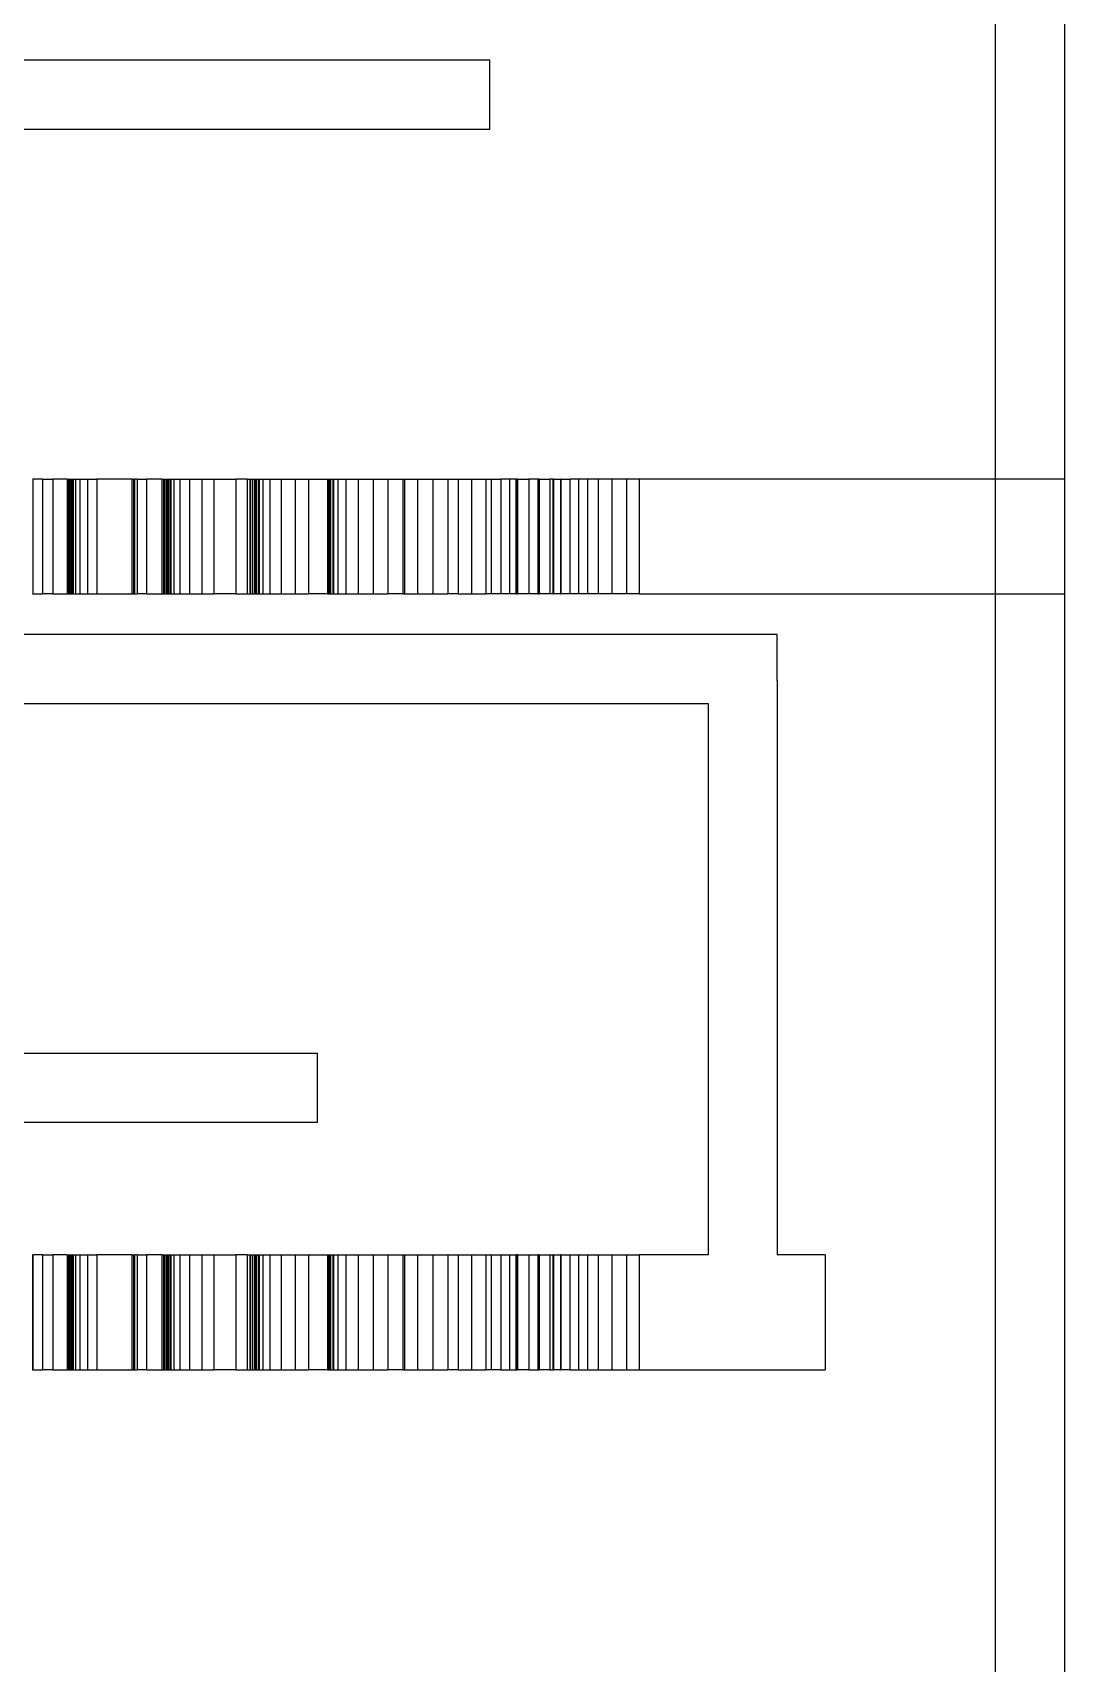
# Model space of a CAD drawing. Extents: x -3282 to 4846, y -1718 to 1845.
# Drawn here: x 4705.9 to 4795.7, y 850.3 to 992.3 of the extents above; entities that cross this region are included whole.
import ezdxf

# ---------------------------------------------------------------- set-up
doc = ezdxf.new("R2010")
doc.units = 0
doc.layers.get('0').update_dxf_attribs({"linetype": 'CONTINUOUS'})

msp = doc.modelspace()

# ---------------------------------------------------------------- linework, layer by layer
for p, q in [((4789.735918, 765.826559), (4789.735918, 1015.826559)), ((4795.735918, 1015.826559), (4795.735918, 765.826559)), ((4795.735918, 1015.826559), (4795.735918, 765.826559)), ((4745.735918, 989.891893), (4630.735918, 989.891893)), ((4745.735918, 983.891893), (4745.735918, 989.891893)), ((4745.735918, 983.891893), (4745.735918, 989.891893)), ((4495.735918, 983.891893), (4745.735918, 983.891893)), ((4714.596904, 953.419892), (4711.539038, 953.419892)), ((4711.539038, 953.419892), (4711.539038, 943.419892)), ((4714.596904, 943.419892), (4714.596904, 953.419892)), ((4758.736097, 953.419892), (4758.736097, 943.419892)), ((4795.735918, 953.419892), (4758.736097, 953.419892)), ((4711.539038, 943.419892), (4714.596904, 943.419892)), ((4758.736097, 943.419892), (4795.735918, 943.419892)), ((4770.735918, 939.891893), (4700.735918, 939.891893)), ((4770.735918, 935.86871), (4770.735918, 939.891893)), ((4770.735918, 935.86871), (4770.735918, 939.891893)), ((4770.735918, 935.86871), (4770.735918, 885.86871)), ((4770.735918, 935.86871), (4770.735918, 885.86871)), ((4700.735918, 933.891893), (4764.735918, 933.891893)), ((4764.735918, 933.891893), (4764.735918, 885.86871)), ((4730.735918, 903.419892), (4625.735918, 903.419892)), ((4730.735918, 897.419892), (4730.735918, 903.419892)), ((4510.735918, 897.419892), (4730.735918, 897.419892)), ((4711.539038, 885.86871), (4711.539038, 875.86871)), ((4714.596904, 885.86871), (4711.539038, 885.86871)), ((4714.596904, 875.86871), (4714.596904, 885.86871)), ((4758.736097, 885.86871), (4758.736097, 875.86871)), ((4764.735918, 885.86871), (4758.736097, 885.86871)), ((4774.931995, 885.86871), (4770.735918, 885.86871)), ((4711.539038, 875.86871), (4714.596904, 875.86871)), ((4758.736097, 875.86871), (4774.931995, 875.86871))]:
    msp.add_line(p, q)
at = {"color": 6}
for p, q in [((4705.946922, 953.419892), (4705.950626, 953.419892)), ((4705.950626, 953.419892), (4705.950626, 943.419892)), ((4706.813733, 953.419892), (4705.950626, 953.419892)), ((4706.813733, 953.419892), (4706.813733, 943.419892)), ((4706.813733, 953.419892), (4707.694368, 953.419892)), ((4707.694368, 953.419892), (4707.694368, 943.419892)), ((4708.942765, 953.419892), (4707.694368, 953.419892)), ((4708.942765, 953.419892), (4708.942765, 943.419892)), ((4708.942765, 953.419892), (4709.03019, 953.419892)), ((4709.03019, 953.419892), (4709.03019, 943.419892)), ((4709.03019, 953.419892), (4709.065997, 953.419892)), ((4709.065997, 953.419892), (4709.065997, 943.419892)), ((4709.065997, 953.419892), (4709.148884, 953.419892)), ((4709.148884, 953.419892), (4709.148884, 943.419892)), ((4709.148884, 953.419892), (4709.152775, 953.419892)), ((4709.152775, 953.419892), (4709.152775, 943.419892)), ((4709.152775, 953.419892), (4709.238149, 953.419892)), ((4709.238149, 953.419892), (4709.238149, 943.419892)), ((4709.238149, 953.419892), (4709.28121, 953.419892)), ((4709.28121, 953.419892), (4709.28121, 943.419892)), ((4709.28121, 953.419892), (4709.333753, 953.419892)), ((4709.333753, 953.419892), (4709.333753, 943.419892)), ((4709.333753, 953.419892), (4709.437505, 953.419892)), ((4709.437505, 953.419892), (4709.437505, 943.419892)), ((4709.437505, 953.419892), (4709.471824, 953.419892)), ((4709.471824, 953.419892), (4709.471824, 943.419892)), ((4709.471824, 953.419892), (4709.664698, 953.419892)), ((4709.664695, 953.419892), (4709.664695, 943.419892)), ((4709.664695, 953.419892), (4710.062629, 953.419892)), ((4710.062629, 953.419892), (4710.062629, 943.419892)), ((4710.062629, 953.419892), (4710.716347, 953.419892)), ((4710.716347, 953.419892), (4710.716347, 943.419892)), ((4710.716347, 953.419892), (4711.539038, 953.419892)), ((4714.596904, 953.419892), (4714.720137, 953.419892)), ((4714.720137, 953.419892), (4714.720137, 943.419892)), ((4714.720137, 953.419892), (4714.802496, 953.419892)), ((4714.802496, 953.419892), (4714.802496, 943.419892)), ((4715.043855, 953.419892), (4714.802496, 953.419892)), ((4715.043855, 953.419892), (4715.043855, 943.419892)), ((4715.043855, 953.419892), (4715.866328, 953.419892)), ((4715.866328, 953.419892), (4715.866328, 943.419892)), ((4717.185952, 953.419892), (4715.866328, 953.419892)), ((4717.185952, 953.419892), (4717.185952, 943.419892)), ((4717.185952, 953.419892), (4717.341637, 953.419892)), ((4717.341637, 953.419892), (4717.341637, 943.419892)), ((4717.341637, 953.419892), (4717.399042, 953.419892)), ((4717.399042, 953.419892), (4717.399042, 943.419892)), ((4717.399042, 953.419892), (4717.525375, 953.419892)), ((4717.525375, 953.419892), (4717.525375, 943.419892)), ((4717.525375, 953.419892), (4717.531165, 953.419892)), ((4717.531165, 953.419892), (4717.531165, 943.419892)), ((4717.531165, 953.419892), (4717.65609, 953.419892)), ((4717.65609, 953.419892), (4717.65609, 943.419892)), ((4717.65609, 953.419892), (4717.71786, 953.419892)), ((4717.71786, 953.419892), (4717.71786, 943.419892)), ((4717.71786, 953.419892), (4717.792356, 953.419892)), ((4717.792356, 953.419892), (4717.792356, 943.419892)), ((4717.792356, 953.419892), (4717.937171, 953.419892)), ((4717.937171, 953.419892), (4717.937171, 943.419892)), ((4717.937171, 953.419892), (4717.984512, 953.419892)), ((4717.984512, 953.419892), (4717.984512, 943.419892)), ((4717.984512, 953.419892), (4718.246513, 953.419892)), ((4718.24651, 953.419892), (4718.24651, 943.419892)), ((4718.24651, 953.419892), (4718.770515, 953.419892)), ((4718.770515, 953.419892), (4718.770515, 943.419892)), ((4718.770515, 953.419892), (4719.601683, 953.419892)), ((4719.601683, 953.419892), (4719.601683, 943.419892)), ((4719.601683, 953.419892), (4720.66259, 953.419892)), ((4720.66259, 953.419892), (4720.66259, 943.419892)), ((4720.66259, 953.419892), (4721.716447, 953.419892)), ((4721.716446, 953.419892), (4721.716446, 943.419892)), ((4721.716446, 953.419892), (4723.630276, 953.419892)), ((4723.630276, 953.419892), (4723.630276, 943.419892)), ((4724.620262, 953.419892), (4723.630276, 953.419892)), ((4724.620262, 953.419892), (4724.620262, 943.419892)), ((4724.620262, 953.419892), (4724.837401, 953.419892)), ((4724.837401, 953.419892), (4724.837401, 943.419892)), ((4724.837401, 953.419892), (4724.913898, 953.419892)), ((4724.913898, 953.419892), (4724.913898, 943.419892)), ((4724.913898, 953.419892), (4725.078154, 953.419892)), ((4725.078154, 953.419892), (4725.078154, 943.419892)), ((4725.078154, 953.419892), (4725.08559, 953.419892)), ((4725.08559, 953.419892), (4725.08559, 943.419892)), ((4725.08559, 953.419892), (4725.244606, 953.419892)), ((4725.244606, 953.419892), (4725.244606, 943.419892)), ((4725.244606, 953.419892), (4725.322386, 953.419892)), ((4725.322386, 953.419892), (4725.322386, 943.419892)), ((4725.322386, 953.419892), (4725.415579, 953.419892)), ((4725.415579, 953.419892), (4725.415579, 943.419892)), ((4725.415579, 953.419892), (4725.595128, 953.419892)), ((4725.595128, 953.419892), (4725.595128, 943.419892)), ((4725.595128, 953.419892), (4725.653422, 953.419892)), ((4725.653422, 953.419892), (4725.653422, 943.419892)), ((4725.653422, 953.419892), (4725.973099, 953.419892)), ((4725.973096, 953.419892), (4725.973096, 943.419892)), ((4725.973096, 953.419892), (4726.600271, 953.419892)), ((4726.600271, 953.419892), (4726.600271, 943.419892)), ((4726.600271, 953.419892), (4727.572563, 953.419892)), ((4727.572563, 953.419892), (4727.572563, 943.419892)), ((4727.572563, 953.419892), (4728.785851, 953.419892)), ((4728.785851, 953.419892), (4728.785851, 943.419892)), ((4728.785851, 953.419892), (4729.968855, 953.419892)), ((4729.968853, 953.419892), (4729.968853, 943.419892)), ((4729.968853, 953.419892), (4731.611129, 953.419892)), ((4731.611129, 953.419892), (4731.611129, 943.419892)), ((4731.611129, 953.419892), (4731.672042, 953.419892)), ((4731.672042, 953.419892), (4731.672042, 943.419892)), ((4731.672042, 953.419892), (4731.762433, 953.419892)), ((4731.762433, 953.419892), (4731.762433, 943.419892)), ((4731.762433, 953.419892), (4731.870251, 953.419892)), ((4731.870251, 953.419892), (4731.870251, 943.419892)), ((4731.870251, 953.419892), (4732.076685, 953.419892)), ((4732.076685, 953.419892), (4732.076685, 943.419892)), ((4732.076685, 953.419892), (4732.143385, 953.419892)), ((4732.143385, 953.419892), (4732.143385, 943.419892)), ((4732.143385, 953.419892), (4732.506767, 953.419892)), ((4732.506764, 953.419892), (4732.506764, 943.419892)), ((4732.506764, 953.419892), (4733.209698, 953.419892)), ((4733.209698, 953.419892), (4733.209698, 943.419892)), ((4733.209698, 953.419892), (4734.28062, 953.419892)), ((4734.28062, 953.419892), (4734.28062, 943.419892)), ((4734.28062, 953.419892), (4735.593264, 953.419892)), ((4735.593264, 953.419892), (4735.593264, 943.419892)), ((4735.593264, 953.419892), (4736.853711, 953.419892)), ((4736.85371, 953.419892), (4736.85371, 943.419892)), ((4736.85371, 953.419892), (4738.152656, 953.419892)), ((4738.152656, 953.419892), (4738.152656, 943.419892)), ((4738.152656, 953.419892), (4738.309934, 953.419892)), ((4738.309934, 953.419892), (4738.309934, 943.419892)), ((4738.309934, 953.419892), (4739.432682, 953.419892)), ((4739.432682, 953.419892), (4739.432682, 943.419892)), ((4739.432682, 953.419892), (4740.787311, 953.419892)), ((4740.787311, 953.419892), (4740.787311, 943.419892)), ((4740.787311, 953.419892), (4742.070114, 953.419892)), ((4742.070113, 953.419892), (4742.070113, 943.419892)), ((4742.070113, 953.419892), (4742.96896, 953.419892)), ((4742.96896, 953.419892), (4742.96896, 943.419892)), ((4742.96896, 953.419892), (4744.140988, 953.419892)), ((4744.140988, 953.419892), (4744.140988, 943.419892)), ((4744.140988, 953.419892), (4745.390083, 953.419892)), ((4745.390082, 953.419892), (4745.390082, 943.419892)), ((4745.390082, 953.419892), (4745.849546, 953.419892)), ((4745.849546, 953.419892), (4745.849546, 943.419892)), ((4745.849546, 953.419892), (4746.68115, 953.419892)), ((4746.68115, 953.419892), (4746.68115, 943.419892)), ((4747.452741, 953.419892), (4746.681151, 953.419892)), ((4747.985383, 953.419892), (4747.452741, 953.419892)), ((4747.452741, 953.419892), (4747.452741, 943.419892)), ((4747.985383, 953.419892), (4747.985383, 943.419892)), ((4747.985383, 953.419892), (4748.036051, 953.419892)), ((4748.138084, 953.419892), (4748.036051, 953.419892)), ((4748.036051, 953.419892), (4748.036051, 943.419892)), ((4748.138084, 953.419892), (4749.131101, 953.419892)), ((4748.138084, 953.419892), (4748.138084, 943.419892)), ((4749.131101, 953.419892), (4749.131101, 943.419892)), ((4749.90155, 953.419892), (4749.131103, 953.419892)), ((4749.925151, 953.419892), (4749.90155, 953.419892)), ((4749.90155, 953.419892), (4749.90155, 943.419892)), ((4749.925151, 953.419892), (4749.925151, 943.419892)), ((4749.925151, 953.419892), (4749.95515, 953.419892)), ((4750.028387, 953.419892), (4749.95515, 953.419892)), ((4749.95515, 953.419892), (4749.95515, 943.419892)), ((4750.028387, 953.419892), (4750.955524, 953.419892)), ((4750.028387, 953.419892), (4750.028387, 943.419892)), ((4750.955524, 953.419892), (4750.955524, 943.419892)), ((4751.230041, 953.419892), (4750.955526, 953.419892)), ((4751.230041, 953.419892), (4751.230041, 943.419892)), ((4751.230041, 953.419892), (4751.244705, 953.419892)), ((4751.288791, 953.419892), (4751.244705, 953.419892)), ((4751.244705, 953.419892), (4751.244705, 943.419892)), ((4751.288791, 953.419892), (4751.893695, 953.419892)), ((4751.288791, 953.419892), (4751.288791, 943.419892)), ((4751.893695, 953.419892), (4751.893695, 943.419892)), ((4751.893695, 953.419892), (4751.898435, 953.419892)), ((4751.913154, 953.419892), (4751.898435, 953.419892)), ((4751.898435, 953.419892), (4751.898435, 943.419892)), ((4751.912881, 953.419892), (4751.912881, 943.419892)), ((4751.912881, 953.419892), (4752.695322, 953.419892)), ((4752.695322, 953.419892), (4752.695322, 943.419892)), ((4753.439937, 953.419892), (4752.695323, 953.419892)), ((4754.23103, 953.419892), (4753.439937, 953.419892)), ((4753.439937, 953.419892), (4753.439937, 943.419892)), ((4755.153073, 953.419892), (4754.231027, 953.419892)), ((4754.23103, 953.419892), (4754.23103, 943.419892)), ((4756.352552, 953.419892), (4755.153073, 953.419892)), ((4755.153073, 953.419892), (4755.153073, 943.419892)), ((4757.629751, 953.419892), (4756.352552, 953.419892)), ((4756.352552, 953.419892), (4756.352552, 943.419892)), ((4758.730836, 953.419892), (4757.629751, 953.419892)), ((4757.629751, 953.419892), (4757.629751, 943.419892)), ((4758.734782, 953.419892), (4758.730835, 953.419892)), ((4758.730836, 953.419892), (4758.730836, 943.419892)), ((4795.735918, 953.419892), (4795.735918, 943.419892)), ((4705.946922, 943.419892), (4705.950626, 943.419892)), ((4705.946922, 943.419892), (4706.813733, 943.419892)), ((4707.694368, 943.419892), (4706.813733, 943.419892)), ((4707.694368, 943.419892), (4708.942765, 943.419892)), ((4708.942765, 943.419892), (4709.03019, 943.419892)), ((4709.03019, 943.419892), (4709.065997, 943.419892)), ((4709.065997, 943.419892), (4709.148884, 943.419892)), ((4709.148884, 943.419892), (4709.152775, 943.419892)), ((4709.152775, 943.419892), (4709.238149, 943.419892)), ((4709.238149, 943.419892), (4709.28121, 943.419892)), ((4709.28121, 943.419892), (4709.333753, 943.419892)), ((4709.333753, 943.419892), (4709.437505, 943.419892)), ((4709.437505, 943.419892), (4709.471824, 943.419892)), ((4709.471824, 943.419892), (4709.664698, 943.419892)), ((4709.664695, 943.419892), (4710.062629, 943.419892)), ((4710.062629, 943.419892), (4710.716347, 943.419892)), ((4710.716347, 943.419892), (4711.539038, 943.419892)), ((4714.596904, 943.419892), (4714.720137, 943.419892)), ((4714.720137, 943.419892), (4714.802496, 943.419892)), ((4714.802496, 943.419892), (4715.043855, 943.419892)), ((4715.866328, 943.419892), (4715.043855, 943.419892)), ((4715.866328, 943.419892), (4717.185952, 943.419892)), ((4717.185952, 943.419892), (4717.341637, 943.419892)), ((4717.341637, 943.419892), (4717.399042, 943.419892)), ((4717.399042, 943.419892), (4717.525375, 943.419892)), ((4717.525375, 943.419892), (4717.531165, 943.419892)), ((4717.531165, 943.419892), (4717.65609, 943.419892)), ((4717.65609, 943.419892), (4717.71786, 943.419892)), ((4717.71786, 943.419892), (4717.792356, 943.419892)), ((4717.792356, 943.419892), (4717.937171, 943.419892)), ((4717.937171, 943.419892), (4717.984512, 943.419892)), ((4717.984512, 943.419892), (4718.246513, 943.419892)), ((4718.24651, 943.419892), (4718.770515, 943.419892)), ((4718.770515, 943.419892), (4719.601683, 943.419892)), ((4719.601683, 943.419892), (4720.66259, 943.419892)), ((4720.66259, 943.419892), (4721.716447, 943.419892)), ((4723.630276, 943.419892), (4721.716446, 943.419892)), ((4723.630276, 943.419892), (4724.620262, 943.419892)), ((4724.620262, 943.419892), (4724.837401, 943.419892)), ((4724.837401, 943.419892), (4724.913898, 943.419892)), ((4724.913898, 943.419892), (4725.078154, 943.419892)), ((4725.078154, 943.419892), (4725.08559, 943.419892)), ((4725.08559, 943.419892), (4725.244606, 943.419892)), ((4725.244606, 943.419892), (4725.322386, 943.419892)), ((4725.322386, 943.419892), (4725.415579, 943.419892)), ((4725.415579, 943.419892), (4725.595128, 943.419892)), ((4725.595128, 943.419892), (4725.653422, 943.419892)), ((4725.653422, 943.419892), (4725.973099, 943.419892)), ((4725.973096, 943.419892), (4726.600271, 943.419892)), ((4726.600271, 943.419892), (4727.572563, 943.419892)), ((4727.572563, 943.419892), (4728.785851, 943.419892)), ((4728.785851, 943.419892), (4729.968855, 943.419892)), ((4731.611129, 943.419892), (4729.968853, 943.419892)), ((4731.611129, 943.419892), (4731.672042, 943.419892)), ((4731.672042, 943.419892), (4731.762433, 943.419892)), ((4731.762433, 943.419892), (4731.870251, 943.419892)), ((4731.870251, 943.419892), (4732.076685, 943.419892)), ((4732.076685, 943.419892), (4732.143385, 943.419892)), ((4732.143385, 943.419892), (4732.506767, 943.419892)), ((4732.506764, 943.419892), (4733.209698, 943.419892)), ((4733.209698, 943.419892), (4734.28062, 943.419892)), ((4734.28062, 943.419892), (4735.593264, 943.419892)), ((4735.593264, 943.419892), (4736.853711, 943.419892)), ((4738.152656, 943.419892), (4736.85371, 943.419892)), ((4738.152656, 943.419892), (4738.309934, 943.419892)), ((4738.309934, 943.419892), (4739.432682, 943.419892)), ((4739.432682, 943.419892), (4740.787311, 943.419892)), ((4740.787311, 943.419892), (4742.070114, 943.419892)), ((4742.96896, 943.419892), (4742.070113, 943.419892)), ((4742.96896, 943.419892), (4744.140988, 943.419892)), ((4744.140988, 943.419892), (4745.390083, 943.419892)), ((4745.849546, 943.419892), (4745.390082, 943.419892)), ((4746.68115, 943.419892), (4745.849546, 943.419892)), ((4747.452741, 943.419892), (4746.681151, 943.419892)), ((4747.985383, 943.419892), (4747.452741, 943.419892)), ((4748.036051, 943.419892), (4747.985383, 943.419892)), ((4748.036051, 943.419892), (4748.138084, 943.419892)), ((4749.131101, 943.419892), (4748.138084, 943.419892)), ((4749.90155, 943.419892), (4749.131103, 943.419892)), ((4749.925151, 943.419892), (4749.90155, 943.419892)), ((4749.95515, 943.419892), (4749.925151, 943.419892)), ((4749.95515, 943.419892), (4750.028387, 943.419892)), ((4750.955524, 943.419892), (4750.028387, 943.419892)), ((4751.230041, 943.419892), (4750.955526, 943.419892)), ((4751.244705, 943.419892), (4751.230041, 943.419892)), ((4751.244705, 943.419892), (4751.288791, 943.419892)), ((4751.893695, 943.419892), (4751.288791, 943.419892)), ((4751.898435, 943.419892), (4751.893695, 943.419892)), ((4751.898435, 943.419892), (4751.913154, 943.419892)), ((4752.695322, 943.419892), (4751.912881, 943.419892)), ((4753.439937, 943.419892), (4752.695323, 943.419892)), ((4754.23103, 943.419892), (4753.439937, 943.419892)), ((4755.153073, 943.419892), (4754.231027, 943.419892)), ((4756.352552, 943.419892), (4755.153073, 943.419892)), ((4757.629751, 943.419892), (4756.352552, 943.419892)), ((4758.730836, 943.419892), (4757.629751, 943.419892)), ((4758.730835, 943.419892), (4758.734782, 943.419892)), ((4705.946922, 885.86871), (4705.950626, 885.86871)), ((4705.946922, 885.86871), (4705.946922, 875.86871)), ((4706.813733, 885.86871), (4705.950626, 885.86871)), ((4705.950626, 885.86871), (4705.950626, 875.86871)), ((4706.813733, 885.86871), (4707.694368, 885.86871)), ((4706.813733, 885.86871), (4706.813733, 875.86871)), ((4708.942765, 885.86871), (4707.694368, 885.86871)), ((4707.694368, 885.86871), (4707.694368, 875.86871)), ((4708.942765, 885.86871), (4709.03019, 885.86871)), ((4708.942765, 885.86871), (4708.942765, 875.86871)), ((4709.03019, 885.86871), (4709.065997, 885.86871)), ((4709.03019, 885.86871), (4709.03019, 875.86871)), ((4709.065997, 885.86871), (4709.148884, 885.86871)), ((4709.065997, 885.86871), (4709.065997, 875.86871)), ((4709.148884, 885.86871), (4709.152775, 885.86871)), ((4709.148884, 885.86871), (4709.148884, 875.86871)), ((4709.152775, 885.86871), (4709.238149, 885.86871)), ((4709.152775, 885.86871), (4709.152775, 875.86871)), ((4709.238149, 885.86871), (4709.28121, 885.86871)), ((4709.238149, 885.86871), (4709.238149, 875.86871)), ((4709.28121, 885.86871), (4709.333753, 885.86871)), ((4709.28121, 885.86871), (4709.28121, 875.86871)), ((4709.333753, 885.86871), (4709.437505, 885.86871)), ((4709.333753, 885.86871), (4709.333753, 875.86871)), ((4709.437505, 885.86871), (4709.471824, 885.86871)), ((4709.437505, 885.86871), (4709.437505, 875.86871)), ((4709.471824, 885.86871), (4709.664698, 885.86871)), ((4709.471824, 885.86871), (4709.471824, 875.86871)), ((4709.664695, 885.86871), (4710.062629, 885.86871)), ((4709.664695, 885.86871), (4709.664695, 875.86871)), ((4710.062629, 885.86871), (4710.716347, 885.86871)), ((4710.062629, 885.86871), (4710.062629, 875.86871)), ((4710.716347, 885.86871), (4711.539038, 885.86871)), ((4710.716347, 885.86871), (4710.716347, 875.86871)), ((4714.596904, 885.86871), (4714.720137, 885.86871)), ((4714.720137, 885.86871), (4714.802496, 885.86871)), ((4714.720137, 885.86871), (4714.720137, 875.86871)), ((4715.043855, 885.86871), (4714.802496, 885.86871)), ((4714.802496, 885.86871), (4714.802496, 875.86871)), ((4715.043855, 885.86871), (4715.866328, 885.86871)), ((4715.043855, 885.86871), (4715.043855, 875.86871)), ((4717.185952, 885.86871), (4715.866328, 885.86871)), ((4715.866328, 885.86871), (4715.866328, 875.86871)), ((4717.185952, 885.86871), (4717.341637, 885.86871)), ((4717.185952, 885.86871), (4717.185952, 875.86871)), ((4717.341637, 885.86871), (4717.399042, 885.86871)), ((4717.341637, 885.86871), (4717.341637, 875.86871)), ((4717.399042, 885.86871), (4717.525375, 885.86871)), ((4717.399042, 885.86871), (4717.399042, 875.86871)), ((4717.525375, 885.86871), (4717.531165, 885.86871)), ((4717.525375, 885.86871), (4717.525375, 875.86871)), ((4717.531165, 885.86871), (4717.65609, 885.86871)), ((4717.531165, 885.86871), (4717.531165, 875.86871)), ((4717.65609, 885.86871), (4717.71786, 885.86871)), ((4717.65609, 885.86871), (4717.65609, 875.86871)), ((4717.71786, 885.86871), (4717.792356, 885.86871)), ((4717.71786, 885.86871), (4717.71786, 875.86871)), ((4717.792356, 885.86871), (4717.937171, 885.86871)), ((4717.792356, 885.86871), (4717.792356, 875.86871)), ((4717.937171, 885.86871), (4717.984512, 885.86871)), ((4717.937171, 885.86871), (4717.937171, 875.86871)), ((4717.984512, 885.86871), (4718.246513, 885.86871)), ((4717.984512, 885.86871), (4717.984512, 875.86871)), ((4718.24651, 885.86871), (4718.770515, 885.86871)), ((4718.24651, 885.86871), (4718.24651, 875.86871)), ((4718.770515, 885.86871), (4719.601683, 885.86871)), ((4718.770515, 885.86871), (4718.770515, 875.86871)), ((4719.601683, 885.86871), (4720.66259, 885.86871)), ((4719.601683, 885.86871), (4719.601683, 875.86871)), ((4720.66259, 885.86871), (4721.716447, 885.86871)), ((4720.66259, 885.86871), (4720.66259, 875.86871)), ((4721.716446, 885.86871), (4723.630276, 885.86871)), ((4721.716446, 885.86871), (4721.716446, 875.86871)), ((4724.620262, 885.86871), (4723.630276, 885.86871)), ((4723.630276, 885.86871), (4723.630276, 875.86871)), ((4724.620262, 885.86871), (4724.837401, 885.86871)), ((4724.620262, 885.86871), (4724.620262, 875.86871)), ((4724.837401, 885.86871), (4724.913898, 885.86871)), ((4724.837401, 885.86871), (4724.837401, 875.86871)), ((4724.913898, 885.86871), (4725.078154, 885.86871)), ((4724.913898, 885.86871), (4724.913898, 875.86871)), ((4725.078154, 885.86871), (4725.08559, 885.86871)), ((4725.078154, 885.86871), (4725.078154, 875.86871)), ((4725.08559, 885.86871), (4725.244606, 885.86871)), ((4725.08559, 885.86871), (4725.08559, 875.86871)), ((4725.244606, 885.86871), (4725.322386, 885.86871)), ((4725.244606, 885.86871), (4725.244606, 875.86871)), ((4725.322386, 885.86871), (4725.415579, 885.86871)), ((4725.322386, 885.86871), (4725.322386, 875.86871)), ((4725.415579, 885.86871), (4725.595128, 885.86871)), ((4725.415579, 885.86871), (4725.415579, 875.86871)), ((4725.595128, 885.86871), (4725.653422, 885.86871)), ((4725.595128, 885.86871), (4725.595128, 875.86871)), ((4725.653422, 885.86871), (4725.973099, 885.86871)), ((4725.653422, 885.86871), (4725.653422, 875.86871)), ((4725.973096, 885.86871), (4726.600271, 885.86871)), ((4725.973096, 885.86871), (4725.973096, 875.86871)), ((4726.600271, 885.86871), (4727.572563, 885.86871)), ((4726.600271, 885.86871), (4726.600271, 875.86871)), ((4727.572563, 885.86871), (4728.785851, 885.86871)), ((4727.572563, 885.86871), (4727.572563, 875.86871)), ((4728.785851, 885.86871), (4729.968855, 885.86871)), ((4728.785851, 885.86871), (4728.785851, 875.86871)), ((4729.968853, 885.86871), (4731.611129, 885.86871)), ((4729.968853, 885.86871), (4729.968853, 875.86871)), ((4731.611129, 885.86871), (4731.672042, 885.86871)), ((4731.611129, 885.86871), (4731.611129, 875.86871)), ((4731.672042, 885.86871), (4731.762433, 885.86871)), ((4731.672042, 885.86871), (4731.672042, 875.86871)), ((4731.762433, 885.86871), (4731.870251, 885.86871)), ((4731.762433, 885.86871), (4731.762433, 875.86871)), ((4731.870251, 885.86871), (4732.076685, 885.86871)), ((4731.870251, 885.86871), (4731.870251, 875.86871)), ((4732.076685, 885.86871), (4732.143385, 885.86871)), ((4732.076685, 885.86871), (4732.076685, 875.86871)), ((4732.143385, 885.86871), (4732.506767, 885.86871)), ((4732.143385, 885.86871), (4732.143385, 875.86871)), ((4732.506764, 885.86871), (4733.209698, 885.86871)), ((4732.506764, 885.86871), (4732.506764, 875.86871)), ((4733.209698, 885.86871), (4734.28062, 885.86871)), ((4733.209698, 885.86871), (4733.209698, 875.86871)), ((4734.28062, 885.86871), (4735.593264, 885.86871)), ((4734.28062, 885.86871), (4734.28062, 875.86871)), ((4735.593264, 885.86871), (4736.853711, 885.86871)), ((4735.593264, 885.86871), (4735.593264, 875.86871)), ((4736.85371, 885.86871), (4738.152656, 885.86871)), ((4736.85371, 885.86871), (4736.85371, 875.86871)), ((4738.152656, 885.86871), (4738.309934, 885.86871)), ((4738.152656, 885.86871), (4738.152656, 875.86871)), ((4738.309934, 885.86871), (4739.432682, 885.86871)), ((4738.309934, 885.86871), (4738.309934, 875.86871)), ((4739.432682, 885.86871), (4740.787311, 885.86871)), ((4739.432682, 885.86871), (4739.432682, 875.86871)), ((4740.787311, 885.86871), (4742.070114, 885.86871)), ((4740.787311, 885.86871), (4740.787311, 875.86871)), ((4742.070113, 885.86871), (4742.96896, 885.86871)), ((4742.070113, 885.86871), (4742.070113, 875.86871)), ((4742.96896, 885.86871), (4744.140988, 885.86871)), ((4742.96896, 885.86871), (4742.96896, 875.86871)), ((4744.140988, 885.86871), (4745.390083, 885.86871)), ((4744.140988, 885.86871), (4744.140988, 875.86871)), ((4745.390082, 885.86871), (4745.849546, 885.86871)), ((4745.390082, 885.86871), (4745.390082, 875.86871)), ((4745.849546, 885.86871), (4745.849546, 875.86871)), ((4745.849546, 885.86871), (4746.68115, 885.86871)), ((4746.681151, 885.86871), (4747.452741, 885.86871)), ((4746.681151, 885.86871), (4746.681151, 875.86871)), ((4747.452741, 885.86871), (4747.985383, 885.86871)), ((4747.452741, 885.86871), (4747.452741, 875.86871)), ((4747.985383, 885.86871), (4747.985383, 875.86871)), ((4747.985383, 885.86871), (4748.036051, 885.86871)), ((4748.034364, 885.86871), (4748.036051, 885.86871)), ((4748.138084, 885.86871), (4748.036051, 885.86871)), ((4748.036051, 885.86871), (4748.036051, 875.86871)), ((4748.138084, 885.86871), (4749.131101, 885.86871)), ((4748.138084, 885.86871), (4748.138084, 875.86871)), ((4749.131103, 885.86871), (4749.90155, 885.86871)), ((4749.131103, 885.86871), (4749.131103, 875.86871)), ((4749.90155, 885.86871), (4749.925151, 885.86871)), ((4749.90155, 885.86871), (4749.90155, 875.86871)), ((4749.925151, 885.86871), (4749.925151, 875.86871)), ((4749.925151, 885.86871), (4749.95515, 885.86871)), ((4750.028387, 885.86871), (4749.95515, 885.86871)), ((4749.95515, 885.86871), (4749.95515, 875.86871)), ((4750.028387, 885.86871), (4750.955524, 885.86871)), ((4750.028387, 885.86871), (4750.028387, 875.86871)), ((4750.955526, 885.86871), (4751.230041, 885.86871)), ((4750.955526, 885.86871), (4750.955526, 875.86871)), ((4751.230041, 885.86871), (4751.230041, 875.86871)), ((4751.230041, 885.86871), (4751.244705, 885.86871)), ((4751.288791, 885.86871), (4751.244705, 885.86871)), ((4751.244705, 885.86871), (4751.244705, 875.86871)), ((4751.288791, 885.86871), (4751.893695, 885.86871)), ((4751.288791, 885.86871), (4751.288791, 875.86871)), ((4751.893695, 885.86871), (4751.893695, 875.86871)), ((4751.893695, 885.86871), (4751.898435, 885.86871)), ((4751.913154, 885.86871), (4751.898435, 885.86871)), ((4751.898435, 885.86871), (4751.898435, 875.86871)), ((4751.912881, 885.86871), (4751.912881, 875.86871)), ((4751.912881, 885.86871), (4752.695322, 885.86871)), ((4751.934739, 885.86871), (4751.936336, 885.86871)), ((4752.695323, 885.86871), (4753.439937, 885.86871)), ((4752.695323, 885.86871), (4752.695323, 875.86871)), ((4753.439937, 885.86871), (4754.23103, 885.86871)), ((4753.439937, 885.86871), (4753.439937, 875.86871)), ((4754.231027, 885.86871), (4755.153073, 885.86871)), ((4754.231027, 885.86871), (4754.231027, 875.86871)), ((4755.153073, 885.86871), (4756.352552, 885.86871)), ((4755.153073, 885.86871), (4755.153073, 875.86871)), ((4756.352552, 885.86871), (4757.629751, 885.86871)), ((4756.352552, 885.86871), (4756.352552, 875.86871)), ((4757.629751, 885.86871), (4758.730836, 885.86871)), ((4757.629751, 885.86871), (4757.629751, 875.86871)), ((4758.736097, 885.86871), (4758.730835, 885.86871)), ((4758.730835, 885.86871), (4758.730835, 875.86871)), ((4774.931995, 885.86871), (4774.931995, 875.86871)), ((4705.946922, 875.86871), (4705.950626, 875.86871)), ((4705.950626, 875.86871), (4706.813733, 875.86871)), ((4707.694368, 875.86871), (4706.813733, 875.86871)), ((4707.694368, 875.86871), (4708.942765, 875.86871)), ((4708.942765, 875.86871), (4709.03019, 875.86871)), ((4709.03019, 875.86871), (4709.065997, 875.86871)), ((4709.065997, 875.86871), (4709.148884, 875.86871)), ((4709.148884, 875.86871), (4709.152775, 875.86871)), ((4709.152775, 875.86871), (4709.238149, 875.86871)), ((4709.238149, 875.86871), (4709.28121, 875.86871)), ((4709.28121, 875.86871), (4709.333753, 875.86871)), ((4709.333753, 875.86871), (4709.437505, 875.86871)), ((4709.437505, 875.86871), (4709.471824, 875.86871)), ((4709.471824, 875.86871), (4709.664698, 875.86871)), ((4709.664695, 875.86871), (4710.062629, 875.86871)), ((4710.062629, 875.86871), (4710.716347, 875.86871)), ((4710.716347, 875.86871), (4711.539038, 875.86871)), ((4714.596904, 875.86871), (4714.720137, 875.86871)), ((4714.720137, 875.86871), (4714.802496, 875.86871)), ((4714.802496, 875.86871), (4715.043855, 875.86871)), ((4715.866328, 875.86871), (4715.043855, 875.86871)), ((4715.866328, 875.86871), (4717.185952, 875.86871)), ((4717.185952, 875.86871), (4717.341637, 875.86871)), ((4717.341637, 875.86871), (4717.399042, 875.86871)), ((4717.399042, 875.86871), (4717.525375, 875.86871)), ((4717.525375, 875.86871), (4717.531165, 875.86871)), ((4717.531165, 875.86871), (4717.65609, 875.86871)), ((4717.65609, 875.86871), (4717.71786, 875.86871)), ((4717.71786, 875.86871), (4717.792356, 875.86871)), ((4717.792356, 875.86871), (4717.937171, 875.86871)), ((4717.937171, 875.86871), (4717.984512, 875.86871)), ((4717.984512, 875.86871), (4718.246513, 875.86871)), ((4718.24651, 875.86871), (4718.770515, 875.86871)), ((4718.770515, 875.86871), (4719.601683, 875.86871)), ((4719.601683, 875.86871), (4720.66259, 875.86871)), ((4720.66259, 875.86871), (4721.716447, 875.86871)), ((4723.630276, 875.86871), (4721.716446, 875.86871)), ((4723.630276, 875.86871), (4724.620262, 875.86871)), ((4724.620262, 875.86871), (4724.837401, 875.86871)), ((4724.837401, 875.86871), (4724.913898, 875.86871)), ((4724.913898, 875.86871), (4725.078154, 875.86871)), ((4725.078154, 875.86871), (4725.08559, 875.86871)), ((4725.08559, 875.86871), (4725.244606, 875.86871)), ((4725.244606, 875.86871), (4725.322386, 875.86871)), ((4725.322386, 875.86871), (4725.415579, 875.86871)), ((4725.415579, 875.86871), (4725.595128, 875.86871)), ((4725.595128, 875.86871), (4725.653422, 875.86871)), ((4725.653422, 875.86871), (4725.973099, 875.86871)), ((4725.973096, 875.86871), (4726.600271, 875.86871)), ((4726.600271, 875.86871), (4727.572563, 875.86871)), ((4727.572563, 875.86871), (4728.785851, 875.86871)), ((4728.785851, 875.86871), (4729.968855, 875.86871)), ((4731.611129, 875.86871), (4729.968853, 875.86871)), ((4731.611129, 875.86871), (4731.672042, 875.86871)), ((4731.672042, 875.86871), (4731.762433, 875.86871)), ((4731.762433, 875.86871), (4731.870251, 875.86871)), ((4731.870251, 875.86871), (4732.076685, 875.86871)), ((4732.076685, 875.86871), (4732.143385, 875.86871)), ((4732.143385, 875.86871), (4732.506767, 875.86871)), ((4732.506764, 875.86871), (4733.209698, 875.86871)), ((4733.209698, 875.86871), (4734.28062, 875.86871)), ((4734.28062, 875.86871), (4735.593264, 875.86871)), ((4735.593264, 875.86871), (4736.853711, 875.86871)), ((4738.152656, 875.86871), (4736.85371, 875.86871)), ((4738.152656, 875.86871), (4738.309934, 875.86871)), ((4738.309934, 875.86871), (4739.432682, 875.86871)), ((4739.432682, 875.86871), (4740.787311, 875.86871)), ((4740.787311, 875.86871), (4742.070114, 875.86871)), ((4742.96896, 875.86871), (4742.070113, 875.86871)), ((4742.96896, 875.86871), (4744.140988, 875.86871)), ((4744.140988, 875.86871), (4745.390083, 875.86871)), ((4745.849546, 875.86871), (4745.390082, 875.86871)), ((4746.68115, 875.86871), (4745.849546, 875.86871)), ((4746.681151, 875.86871), (4747.452741, 875.86871)), ((4747.452741, 875.86871), (4747.985383, 875.86871)), ((4748.036051, 875.86871), (4747.985383, 875.86871)), ((4748.034364, 875.86871), (4748.036051, 875.86871)), ((4748.036051, 875.86871), (4748.138084, 875.86871)), ((4749.131101, 875.86871), (4748.138084, 875.86871)), ((4749.131103, 875.86871), (4749.90155, 875.86871)), ((4749.90155, 875.86871), (4749.925151, 875.86871)), ((4749.95515, 875.86871), (4749.925151, 875.86871)), ((4749.95515, 875.86871), (4750.028387, 875.86871)), ((4750.955524, 875.86871), (4750.028387, 875.86871)), ((4750.955526, 875.86871), (4751.230041, 875.86871)), ((4751.244705, 875.86871), (4751.230041, 875.86871)), ((4751.244705, 875.86871), (4751.288791, 875.86871)), ((4751.893695, 875.86871), (4751.288791, 875.86871)), ((4751.898435, 875.86871), (4751.893695, 875.86871)), ((4751.898435, 875.86871), (4751.913154, 875.86871)), ((4752.695322, 875.86871), (4751.912881, 875.86871)), ((4752.695323, 875.86871), (4753.439937, 875.86871)), ((4753.439937, 875.86871), (4754.23103, 875.86871)), ((4754.231027, 875.86871), (4755.153073, 875.86871)), ((4755.153073, 875.86871), (4756.352552, 875.86871)), ((4756.352552, 875.86871), (4757.629751, 875.86871)), ((4757.629751, 875.86871), (4758.730836, 875.86871)), ((4758.730835, 875.86871), (4758.736097, 875.86871))]:
    msp.add_line(p, q, dxfattribs=at)
at = {"color": 4}
msp.add_line((4730.735918, 897.419892), (4730.735918, 903.419892), dxfattribs=at)

doc.saveas('drawing.dxf')
